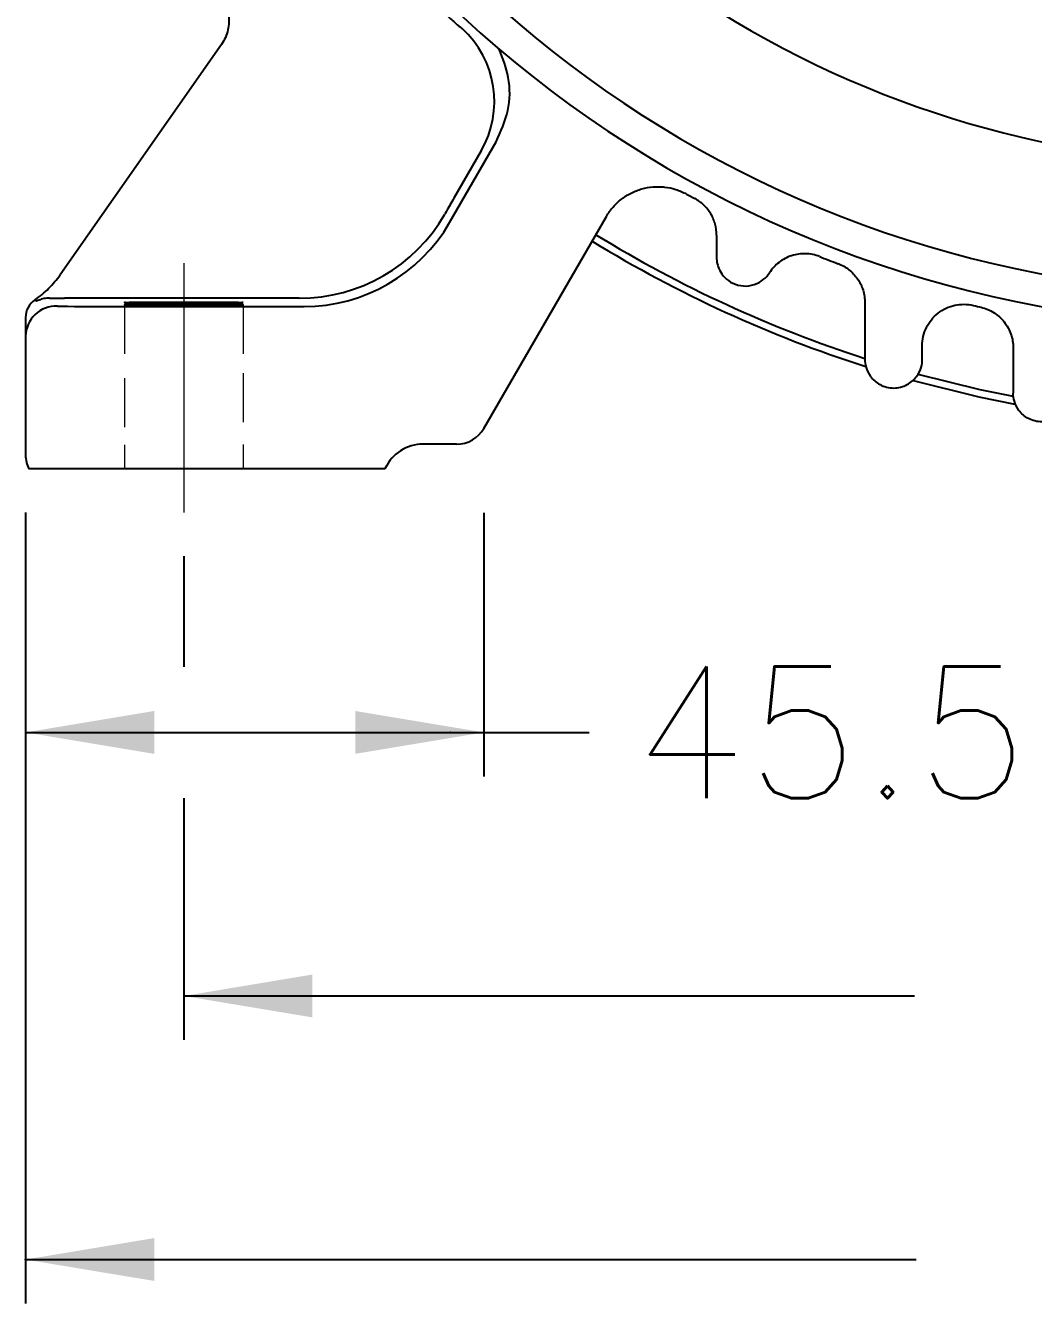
# Model space of a CAD drawing. Header units: millimetres. Extents: x -420 to 0, y 0 to 297.
# Drawn here: x -322.9 to -299.96, y 129.3 to 158.39 of the extents above; entities that cross this region are included whole.
import ezdxf
from ezdxf.enums import TextEntityAlignment as Align

# ---------------------------------------------------------------- set-up
doc = ezdxf.new("R2010")
doc.units = ezdxf.units.MM
doc.header["$MEASUREMENT"] = 0
doc.linetypes.add('DASHDOT', pattern=[25.4, 12.7, -6.35, 0, -6.35])
doc.linetypes.add('DASHED', pattern=[19.05, 12.7, -6.35])
for name, color, linetype, lineweight in [('CC', 3, 'Continuous', 25), ('LC', 2, 'DASHDOT', 13), ('TT', 7, 'DASHED', 13)]:
    doc.layers.add(name, color=color, linetype=linetype, lineweight=lineweight)
doc.layers.add('COTAS', color=1, linetype='Continuous')
doc.layers.add('DEFLE', color=3, linetype='Continuous')
doc.styles.add('ROMANS', font='romans.shx', dxfattribs={"height": 2.5})

# ---------------------------------------------------------------- blocks, each defined once
blk = doc.blocks.new('CATPA')
at = {"layer": 'CC', "linetype": 'Continuous'}
for p, q in [((130.744, 441.435), (127.07, 436.188)), ((135.935, 437.382), (136.997, 439.221)), ((136.654, 439.012), (136.033, 437.936)), ((135.943, 437.778), (135.939, 437.771)), ((136.718, 432.696), (139.505, 437.522)), ((142.013, 437.094), (142.013, 436.588)), ((132.514, 435.657), (127.171, 435.657)), ((145.388, 435.56), (145.388, 434.267)), ((128.315, 435.469), (132.623, 435.469)), ((126.286, 435.216), (126.286, 432.088)), ((146.693, 434.267), (146.693, 434.575)), ((148.763, 434.532), (148.763, 433.495)), ((136.095, 432.336), (135.331, 432.336)), ((126.765, 431.773), (126.358, 431.773)), ((133.46, 431.773), (128.315, 431.773)), ((133.919, 431.773), (133.46, 431.773)), ((134.466, 431.773), (133.919, 431.773))]:
    blk.add_line(p, q, dxfattribs=at)
for centre, radius, start, end in [((154.186, 461.473), 26.438, 188.1522, 261.8478), ((154.186, 461.473), 25.708, 188.4713, 261.5287), ((154.186, 461.637), 22.919, 237.0526, 302.9811), ((134.705, 440.137), 2.25, 330.0113, 47.6005), ((154.186, 461.473), 26.739, 241.2472, 241.7167), ((132.514, 439.482), 3.825, 270.0027, 329.9973), ((154.186, 461.473), 26.739, 248.4366, 249.3953), ((126.986, 434.781), 0.7, 87.9703, 179.3411), ((154.186, 461.473), 26.739, 256.319, 256.7026)]:
    blk.add_arc(centre, radius, start, end, dxfattribs=at)
for centre, major_axis, ratio, start_param, end_param in [((136.035, 437.936), (0.13, 0.225), 0.007558, 1.57516, 2.351831), ((136.217, 438.244), (0.39, 0.675), 0.007558, 2.351831, 3.13723), ((132.623, 439.295), (-1.913, 3.313), 0.999936, 2.618016, 3.665169), ((126.781, 435.216), (-0.35, 0.35), 0.999924, 6.099518, 7.068545), ((150.737, 411.259), (25.985, -25.865), 0.013302, 2.782435, 2.785721), ((128.315, 435.481), (1.305, 0), 0.008727, 3.150319, 4.712389), ((136.095, 433.056), (0.36, -0.624), 0.999949, 5.759609, 6.806762), ((135.331, 431.391), (0.786, -0.524), 0.999876, 2.158841, 3.297359), ((127.006, 432.088), (-0.509, -0.509), 0.999924, 5.497825, 5.950589), ((133.819, 432.088), (0.599, -0.399), 0.999876, 0.135205, 0.155766)]:
    blk.add_ellipse(centre, major_axis=major_axis, ratio=ratio, start_param=start_param, end_param=end_param, dxfattribs=at)
for centre in [(129.886, 435.56), (129.886, 435.511)]:
    blk.add_ellipse(centre, major_axis=(1.35, 0), ratio=0.008727, dxfattribs=at)
for points, knots in [([(130.54, 442.732), (130.588, 442.695), (130.633, 442.654), (130.713, 442.565), (130.749, 442.515), (130.812, 442.412), (130.837, 442.357), (130.879, 442.244), (130.894, 442.185), (130.913, 442.066), (130.917, 442.006), (130.913, 441.885), (130.905, 441.824), (130.864, 441.648), (130.814, 441.535), (130.744, 441.435)], [0, 0, 0, 0, 0.125, 0.125, 0.25, 0.25, 0.375, 0.375, 0.5, 0.5, 0.625, 0.625, 0.75, 0.75, 1, 1, 1, 1]), ([(135.535, 442.414), (135.584, 442.366), (135.633, 442.32), (135.726, 442.232), (135.771, 442.19), (135.855, 442.113), (135.894, 442.077), (135.967, 442.011), (136.001, 441.981), (136.061, 441.928), (136.088, 441.905), (136.134, 441.865), (136.154, 441.849), (136.203, 441.809), (136.22, 441.797), (136.223, 441.798)], [0, 0, 0, 0, 0.125, 0.125, 0.25, 0.25, 0.375, 0.375, 0.5, 0.5, 0.625, 0.625, 0.75, 0.75, 1, 1, 1, 1]), ([(136.997, 439.221), (137.101, 439.452), (137.309, 439.914), (137.323, 440.672), (137.148, 441.119), (137.062, 441.331)], [0, 0, 0, 0, 0.3376453, 0.675284, 0.979059, 0.979059, 0.979059, 0.979059]), ([(139.505, 437.522), (139.549, 437.599), (139.6, 437.669), (139.685, 437.767), (139.715, 437.799), (139.779, 437.858), (139.812, 437.887), (139.915, 437.967), (139.989, 438.014), (140.144, 438.092), (140.226, 438.124), (140.394, 438.171), (140.479, 438.186), (140.61, 438.197), (140.654, 438.198), (140.741, 438.197), (140.784, 438.194), (140.913, 438.179), (140.999, 438.161), (141.166, 438.108), (141.246, 438.073), (141.323, 438.031)], [0, 0, 0, 0, 0.125, 0.125, 0.1875, 0.1875, 0.25, 0.25, 0.375, 0.375, 0.5, 0.5, 0.625, 0.625, 0.6875, 0.6875, 0.75, 0.75, 0.875, 0.875, 1, 1, 1, 1]), ([(142.013, 437.094), (142.013, 437.18), (142.002, 437.264), (141.968, 437.386), (141.954, 437.427), (141.92, 437.505), (141.901, 437.542), (141.836, 437.651), (141.782, 437.719), (141.66, 437.836), (141.591, 437.886), (141.516, 437.926)], [0, 0, 0, 0, 0.25, 0.25, 0.375, 0.375, 0.5, 0.5, 0.75, 0.75, 1, 1, 1, 1]), ([(142.013, 436.588), (142.013, 436.546), (142.017, 436.5), (142.039, 436.4), (142.056, 436.347), (142.112, 436.238), (142.15, 436.182), (142.25, 436.08), (142.312, 436.034), (142.457, 435.965), (142.539, 435.943), (142.707, 435.931), (142.792, 435.943), (142.948, 435.994), (143.018, 436.034), (143.134, 436.128), (143.18, 436.182), (143.215, 436.236)], [0, 0, 0, 0, 0.125, 0.125, 0.25, 0.25, 0.375, 0.375, 0.5, 0.5, 0.625, 0.625, 0.75, 0.75, 0.875, 0.875, 1, 1, 1, 1]), ([(144.358, 436.606), (144.256, 436.646), (144.15, 436.668), (143.932, 436.675), (143.824, 436.66), (143.668, 436.609), (143.618, 436.588), (143.523, 436.538), (143.477, 436.508), (143.347, 436.408), (143.274, 436.329), (143.215, 436.236)], [0, 0, 0, 0, 0.25, 0.25, 0.5, 0.5, 0.625, 0.625, 0.75, 0.75, 1, 1, 1, 1]), ([(144.776, 436.445), (144.866, 436.411), (144.949, 436.364), (145.062, 436.276), (145.097, 436.244), (145.163, 436.175), (145.192, 436.138), (145.247, 436.06), (145.271, 436.018), (145.313, 435.932), (145.331, 435.888), (145.359, 435.798), (145.37, 435.751), (145.384, 435.656), (145.388, 435.608), (145.388, 435.56)], [0, 0, 0, 0, 0.25, 0.25, 0.375, 0.375, 0.5, 0.5, 0.625, 0.625, 0.75, 0.75, 0.875, 0.875, 1, 1, 1, 1]), ([(126.831, 435.66), (126.813, 435.661), (126.79, 435.66), (126.744, 435.657), (126.72, 435.653), (126.657, 435.639), (126.623, 435.627), (126.574, 435.608), (126.559, 435.601), (126.538, 435.594), (126.533, 435.593), (126.531, 435.595)], [0, 0, 0, 0, 0.125, 0.125, 0.25, 0.25, 0.5, 0.5, 0.75, 0.75, 1, 1, 1, 1]), ([(146.693, 434.575), (146.693, 434.647), (146.701, 434.717), (146.733, 434.856), (146.757, 434.924), (146.819, 435.052), (146.857, 435.112), (146.947, 435.224), (146.998, 435.273), (147.109, 435.361), (147.171, 435.399), (147.3, 435.46), (147.367, 435.483), (147.507, 435.513), (147.578, 435.52), (147.72, 435.519), (147.792, 435.51), (147.861, 435.493)], [0, 0, 0, 0, 0.125, 0.125, 0.25, 0.25, 0.375, 0.375, 0.5, 0.5, 0.625, 0.625, 0.75, 0.75, 0.875, 0.875, 1, 1, 1, 1]), ([(148.036, 435.451), (148.139, 435.427), (148.236, 435.386), (148.415, 435.272), (148.493, 435.201), (148.625, 435.035), (148.676, 434.943), (148.746, 434.742), (148.763, 434.638), (148.763, 434.532)], [0, 0, 0, 0, 0.25, 0.25, 0.5, 0.5, 0.75, 0.75, 1, 1, 1, 1]), ([(145.388, 434.267), (145.388, 434.212), (145.395, 434.151), (145.434, 434.017), (145.466, 433.945), (145.571, 433.806), (145.643, 433.739), (145.779, 433.667), (145.828, 433.648), (145.932, 433.621), (145.986, 433.614), (146.095, 433.614), (146.149, 433.621), (146.253, 433.648), (146.303, 433.667), (146.438, 433.739), (146.51, 433.806), (146.615, 433.945), (146.648, 434.017), (146.687, 434.151), (146.693, 434.212), (146.693, 434.267)], [0, 0, 0, 0, 0.125, 0.125, 0.25, 0.25, 0.375, 0.375, 0.4375, 0.4375, 0.5, 0.5, 0.5625, 0.5625, 0.625, 0.625, 0.75, 0.75, 0.875, 0.875, 1, 1, 1, 1]), ([(150.068, 433.495), (150.068, 433.441), (150.062, 433.379), (150.023, 433.246), (149.99, 433.173), (149.885, 433.034), (149.813, 432.968), (149.678, 432.895), (149.628, 432.876), (149.524, 432.85), (149.47, 432.843), (149.361, 432.843), (149.307, 432.85), (149.203, 432.876), (149.154, 432.895), (149.018, 432.968), (148.946, 433.034), (148.841, 433.173), (148.809, 433.246), (148.77, 433.379), (148.763, 433.441), (148.763, 433.495)], [0, 0, 0, 0, 0.125, 0.125, 0.25, 0.25, 0.375, 0.375, 0.4375, 0.4375, 0.5, 0.5, 0.5625, 0.5625, 0.625, 0.625, 0.75, 0.75, 0.875, 0.875, 1, 1, 1, 1]), ([(128.315, 431.773), (128.214, 431.773), (128.115, 431.773), (127.968, 431.773), (127.919, 431.773), (127.823, 431.773), (127.775, 431.773), (127.636, 431.773), (127.548, 431.773), (127.38, 431.773), (127.301, 431.773), (127.158, 431.773), (127.094, 431.773), (127.009, 431.773), (126.982, 431.773), (126.933, 431.773), (126.911, 431.773), (126.852, 431.773), (126.821, 431.773), (126.778, 431.773), (126.767, 431.773), (126.765, 431.773)], [0, 0, 0, 0, 0.125, 0.125, 0.1875, 0.1875, 0.25, 0.25, 0.375, 0.375, 0.5, 0.5, 0.625, 0.625, 0.6875, 0.6875, 0.75, 0.75, 0.875, 0.875, 1, 1, 1, 1])]:
    blk.add_open_spline(points, degree=3, knots=knots, dxfattribs=at)
for points in [[(126.5, 435.624), (126.612, 435.7), (126.819, 435.872), (126.992, 436.077), (127.07, 436.188)], [(126.831, 435.66), (126.939, 435.659), (127.053, 435.658), (127.171, 435.657)]]:
    blk.add_open_spline(points, degree=3, dxfattribs=at)
at = {"layer": 'COTAS'}
for p, q in [((126.286, 430.777), (126.286, 412.773)), ((136.718, 430.773), (136.718, 424.773)), ((129.886, 429.782), (129.886, 427.268)), ((126.286, 429.07), (126.286, 424.854)), ((126.286, 425.773), (136.186, 425.773)), ((136.186, 425.773), (139.114, 425.773)), ((129.886, 424.278), (129.886, 418.773)), ((129.886, 419.773), (146.517, 419.773)), ((126.286, 413.773), (146.556, 413.773))]:
    blk.add_line(p, q, dxfattribs=at)
for p in [(135.957, 425.773), (126.286, 413.773)]:
    blk.add_point(p, dxfattribs=at)
for points in [[(129.214, 426.261), (129.214, 425.285), (126.286, 425.773)], [(133.79, 426.261), (133.79, 425.285), (136.718, 425.773)], [(132.814, 420.261), (132.814, 419.285), (129.886, 419.773)], [(129.214, 414.261), (129.214, 413.285), (126.286, 413.773)]]:
    blk.add_solid(points, dxfattribs=at)
at = {"layer": 'DEFLE', "linetype": 'Continuous'}
for p, q in [((147.987, 433.406), (146.496, 433.777)), ((148.007, 433.574), (146.596, 433.924)), ((148.766, 433.417), (148.007, 433.574)), ((148.807, 433.237), (147.987, 433.406))]:
    blk.add_line(p, q, dxfattribs=at)
for radius, start, end in [(28.575, 238.5192, 252.0688), (28.744, 238.5278, 252.2162)]:
    blk.add_arc((154.186, 461.473), radius, start, end, dxfattribs=at)
at = {"layer": 'LC', "ltscale": 4.5}
blk.add_line((129.886, 436.456), (129.886, 430.782), dxfattribs=at)
at = {"layer": 'TT', "ltscale": 0.5}
for p, q in [((128.536, 435.511), (128.536, 434.393)), ((131.236, 435.511), (131.236, 434.393)), ((128.536, 433.835), (128.536, 432.719)), ((131.236, 433.954), (131.236, 432.838)), ((131.236, 432.326), (131.236, 431.773)), ((128.536, 432.317), (128.536, 431.773))]:
    blk.add_line(p, q, dxfattribs=at)

msp = doc.modelspace()

# ---------------------------------------------------------------- block references
msp.add_blockref('CATPA', (-449.186, -283.473))

# ---------------------------------------------------------------- texts
at = {"layer": 'COTAS', "style": 'ROMANS'}
msp.add_text('45.5', height=3, dxfattribs=at).set_placement((-309.072, 142.3), align=Align.MIDDLE_LEFT)

doc.saveas('drawing.dxf')
